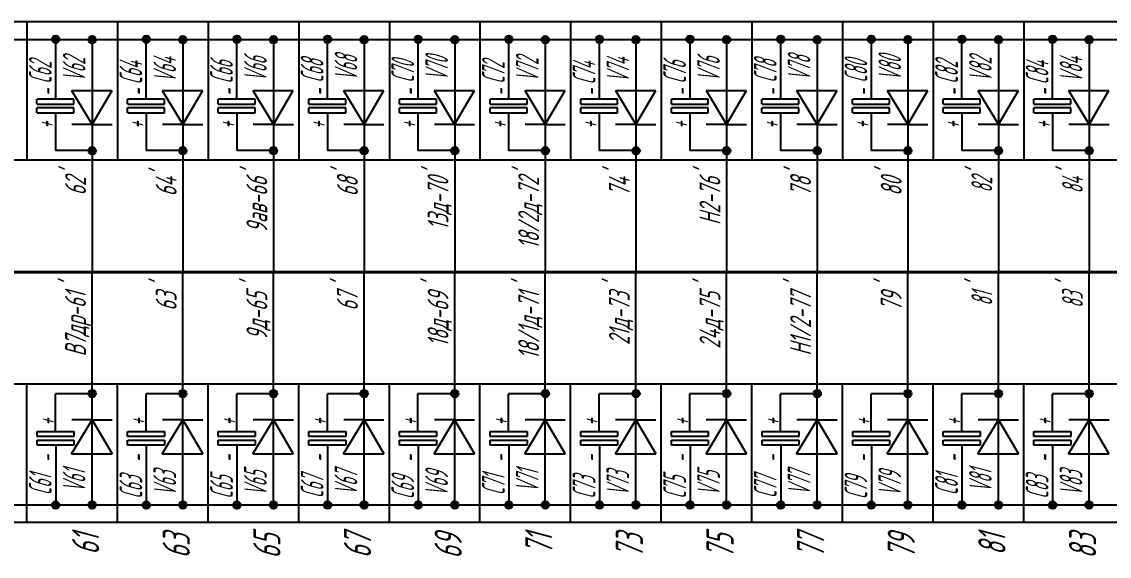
# Model space of a CAD drawing. Header units: millimetres. Extents: x -680 to 9204, y -4430 to 7779.
# Drawn here: x 3771 to 3891, y -97.1 to -38.2 of the extents above; entities that cross this region are included whole.
import ezdxf
from ezdxf.enums import TextEntityAlignment as Align

# ---------------------------------------------------------------- set-up
doc = ezdxf.new("R2010")
doc.units = ezdxf.units.MM
doc.layers.add('ТЕКСТ', color=2, linetype='Continuous')
doc.styles.add('Simplex', font='simplex.shx', dxfattribs={"width": 0.7, "oblique": 15})

msp = doc.modelspace()

# ---------------------------------------------------------------- hatches: boundary and pattern name
h = msp.add_hatch(color=256)
edge = h.paths.add_edge_path()
edge.add_arc((3774.708, -40.125), 0.412, 0, 360)
h = msp.add_hatch(color=256)
edge = h.paths.add_edge_path()
edge.add_arc((3778.736, -40.173), 0.412, 0, 360)
h = msp.add_hatch(color=256)
edge = h.paths.add_edge_path()
edge.add_arc((3784.708, -40.125), 0.412, 0, 360)
h = msp.add_hatch(color=256)
edge = h.paths.add_edge_path()
edge.add_arc((3788.736, -40.173), 0.412, 0, 360)
h = msp.add_hatch(color=256)
edge = h.paths.add_edge_path()
edge.add_arc((3794.708, -40.125), 0.412, 0, 360)
h = msp.add_hatch(color=256)
edge = h.paths.add_edge_path()
edge.add_arc((3798.736, -40.173), 0.412, 0, 360)
h = msp.add_hatch(color=256)
edge = h.paths.add_edge_path()
edge.add_arc((3804.708, -40.125), 0.412, 0, 360)
h = msp.add_hatch(color=256)
edge = h.paths.add_edge_path()
edge.add_arc((3808.736, -40.173), 0.412, 0, 360)
h = msp.add_hatch(color=256)
edge = h.paths.add_edge_path()
edge.add_arc((3814.708, -40.125), 0.412, 0, 360)
h = msp.add_hatch(color=256)
edge = h.paths.add_edge_path()
edge.add_arc((3818.736, -40.173), 0.412, 0, 360)
h = msp.add_hatch(color=256)
edge = h.paths.add_edge_path()
edge.add_arc((3824.708, -40.125), 0.412, 0, 360)
h = msp.add_hatch(color=256)
edge = h.paths.add_edge_path()
edge.add_arc((3828.736, -40.173), 0.412, 0, 360)
h = msp.add_hatch(color=256)
edge = h.paths.add_edge_path()
edge.add_arc((3834.708, -40.125), 0.412, 0, 360)
h = msp.add_hatch(color=256)
edge = h.paths.add_edge_path()
edge.add_arc((3838.736, -40.173), 0.412, 0, 360)
h = msp.add_hatch(color=256)
edge = h.paths.add_edge_path()
edge.add_arc((3844.708, -40.125), 0.412, 0, 360)
h = msp.add_hatch(color=256)
edge = h.paths.add_edge_path()
edge.add_arc((3848.736, -40.173), 0.412, 0, 360)
h = msp.add_hatch(color=256)
edge = h.paths.add_edge_path()
edge.add_arc((3854.708, -40.125), 0.412, 0, 360)
h = msp.add_hatch(color=256)
edge = h.paths.add_edge_path()
edge.add_arc((3858.736, -40.173), 0.412, 0, 360)
h = msp.add_hatch(color=256)
edge = h.paths.add_edge_path()
edge.add_arc((3864.708, -40.125), 0.412, 0, 360)
h = msp.add_hatch(color=256)
edge = h.paths.add_edge_path()
edge.add_arc((3868.736, -40.173), 0.412, 0, 360)
h = msp.add_hatch(color=256)
edge = h.paths.add_edge_path()
edge.add_arc((3874.708, -40.125), 0.412, 0, 360)
h = msp.add_hatch(color=256)
edge = h.paths.add_edge_path()
edge.add_arc((3878.736, -40.173), 0.412, 0, 360)
h = msp.add_hatch(color=256)
edge = h.paths.add_edge_path()
edge.add_arc((3884.708, -40.125), 0.412, 0, 360)
h = msp.add_hatch(color=256)
edge = h.paths.add_edge_path()
edge.add_arc((3888.736, -40.173), 0.412, 0, 360)
h = msp.add_hatch(color=256)
edge = h.paths.add_edge_path()
edge.add_arc((3778.739, -52.416), 0.412, 0, 360)
h = msp.add_hatch(color=256)
edge = h.paths.add_edge_path()
edge.add_arc((3788.739, -52.416), 0.412, 0, 360)
h = msp.add_hatch(color=256)
edge = h.paths.add_edge_path()
edge.add_arc((3798.739, -52.416), 0.412, 0, 360)
h = msp.add_hatch(color=256)
edge = h.paths.add_edge_path()
edge.add_arc((3808.739, -52.416), 0.412, 0, 360)
h = msp.add_hatch(color=256)
edge = h.paths.add_edge_path()
edge.add_arc((3818.739, -52.416), 0.412, 0, 360)
h = msp.add_hatch(color=256)
edge = h.paths.add_edge_path()
edge.add_arc((3828.739, -52.416), 0.412, 0, 360)
h = msp.add_hatch(color=256)
edge = h.paths.add_edge_path()
edge.add_arc((3838.739, -52.416), 0.412, 0, 360)
h = msp.add_hatch(color=256)
edge = h.paths.add_edge_path()
edge.add_arc((3848.739, -52.416), 0.412, 0, 360)
h = msp.add_hatch(color=256)
edge = h.paths.add_edge_path()
edge.add_arc((3858.739, -52.416), 0.412, 0, 360)
h = msp.add_hatch(color=256)
edge = h.paths.add_edge_path()
edge.add_arc((3868.739, -52.416), 0.412, 0, 360)
h = msp.add_hatch(color=256)
edge = h.paths.add_edge_path()
edge.add_arc((3878.739, -52.416), 0.412, 0, 360)
h = msp.add_hatch(color=256)
edge = h.paths.add_edge_path()
edge.add_arc((3888.739, -52.416), 0.412, 0, 360)
h = msp.add_hatch(color=256)
edge = h.paths.add_edge_path()
edge.add_arc((3778.739, -79.206), 0.412, 0, 360)
h = msp.add_hatch(color=256)
edge = h.paths.add_edge_path()
edge.add_arc((3788.739, -79.206), 0.412, 0, 360)
h = msp.add_hatch(color=256)
edge = h.paths.add_edge_path()
edge.add_arc((3798.739, -79.206), 0.412, 0, 360)
h = msp.add_hatch(color=256)
edge = h.paths.add_edge_path()
edge.add_arc((3808.739, -79.206), 0.412, 0, 360)
h = msp.add_hatch(color=256)
edge = h.paths.add_edge_path()
edge.add_arc((3818.739, -79.206), 0.412, 0, 360)
h = msp.add_hatch(color=256)
edge = h.paths.add_edge_path()
edge.add_arc((3828.739, -79.206), 0.412, 0, 360)
h = msp.add_hatch(color=256)
edge = h.paths.add_edge_path()
edge.add_arc((3838.739, -79.206), 0.412, 0, 360)
h = msp.add_hatch(color=256)
edge = h.paths.add_edge_path()
edge.add_arc((3848.739, -79.206), 0.412, 0, 360)
h = msp.add_hatch(color=256)
edge = h.paths.add_edge_path()
edge.add_arc((3858.739, -79.206), 0.412, 0, 360)
h = msp.add_hatch(color=256)
edge = h.paths.add_edge_path()
edge.add_arc((3868.739, -79.206), 0.412, 0, 360)
h = msp.add_hatch(color=256)
edge = h.paths.add_edge_path()
edge.add_arc((3878.739, -79.206), 0.412, 0, 360)
h = msp.add_hatch(color=256)
edge = h.paths.add_edge_path()
edge.add_arc((3888.739, -79.206), 0.412, 0, 360)
h = msp.add_hatch(color=256)
edge = h.paths.add_edge_path()
edge.add_arc((3774.708, -91.497), 0.412, 0, 360)
h = msp.add_hatch(color=256)
edge = h.paths.add_edge_path()
edge.add_arc((3778.736, -91.484), 0.412, 0, 360)
h = msp.add_hatch(color=256)
edge = h.paths.add_edge_path()
edge.add_arc((3784.708, -91.497), 0.412, 0, 360)
h = msp.add_hatch(color=256)
edge = h.paths.add_edge_path()
edge.add_arc((3788.736, -91.484), 0.412, 0, 360)
h = msp.add_hatch(color=256)
edge = h.paths.add_edge_path()
edge.add_arc((3794.708, -91.497), 0.412, 0, 360)
h = msp.add_hatch(color=256)
edge = h.paths.add_edge_path()
edge.add_arc((3798.736, -91.484), 0.412, 0, 360)
h = msp.add_hatch(color=256)
edge = h.paths.add_edge_path()
edge.add_arc((3804.708, -91.497), 0.412, 0, 360)
h = msp.add_hatch(color=256)
edge = h.paths.add_edge_path()
edge.add_arc((3808.736, -91.484), 0.412, 0, 360)
h = msp.add_hatch(color=256)
edge = h.paths.add_edge_path()
edge.add_arc((3814.708, -91.497), 0.412, 0, 360)
h = msp.add_hatch(color=256)
edge = h.paths.add_edge_path()
edge.add_arc((3818.736, -91.484), 0.412, 0, 360)
h = msp.add_hatch(color=256)
edge = h.paths.add_edge_path()
edge.add_arc((3824.708, -91.497), 0.412, 0, 360)
h = msp.add_hatch(color=256)
edge = h.paths.add_edge_path()
edge.add_arc((3828.736, -91.484), 0.412, 0, 360)
h = msp.add_hatch(color=256)
edge = h.paths.add_edge_path()
edge.add_arc((3834.708, -91.497), 0.412, 0, 360)
h = msp.add_hatch(color=256)
edge = h.paths.add_edge_path()
edge.add_arc((3838.736, -91.484), 0.412, 0, 360)
h = msp.add_hatch(color=256)
edge = h.paths.add_edge_path()
edge.add_arc((3844.708, -91.497), 0.412, 0, 360)
h = msp.add_hatch(color=256)
edge = h.paths.add_edge_path()
edge.add_arc((3848.736, -91.484), 0.412, 0, 360)
h = msp.add_hatch(color=256)
edge = h.paths.add_edge_path()
edge.add_arc((3854.708, -91.497), 0.412, 0, 360)
h = msp.add_hatch(color=256)
edge = h.paths.add_edge_path()
edge.add_arc((3858.736, -91.484), 0.412, 0, 360)
h = msp.add_hatch(color=256)
edge = h.paths.add_edge_path()
edge.add_arc((3864.708, -91.497), 0.412, 0, 360)
h = msp.add_hatch(color=256)
edge = h.paths.add_edge_path()
edge.add_arc((3868.736, -91.484), 0.412, 0, 360)
h = msp.add_hatch(color=256)
edge = h.paths.add_edge_path()
edge.add_arc((3874.708, -91.497), 0.412, 0, 360)
h = msp.add_hatch(color=256)
edge = h.paths.add_edge_path()
edge.add_arc((3878.736, -91.484), 0.412, 0, 360)
h = msp.add_hatch(color=256)
edge = h.paths.add_edge_path()
edge.add_arc((3884.708, -91.497), 0.412, 0, 360)
h = msp.add_hatch(color=256)
edge = h.paths.add_edge_path()
edge.add_arc((3888.736, -91.484), 0.412, 0, 360)

# ---------------------------------------------------------------- linework, layer by layer
at = {"color": 30}
for p, q in [((4111.524, -38.191), (3469.054, -38.191)), ((3771.524, -38.191), (3771.524, -53.443)), ((3781.524, -38.191), (3781.524, -53.443)), ((3791.524, -38.191), (3791.524, -53.443)), ((3801.524, -38.191), (3801.524, -53.443)), ((3811.524, -38.191), (3811.524, -53.443)), ((3821.524, -38.191), (3821.524, -53.443)), ((3831.524, -38.191), (3831.524, -53.443)), ((3841.524, -38.191), (3841.524, -53.443)), ((3851.524, -38.191), (3851.524, -53.443)), ((3861.524, -38.191), (3861.524, -53.443)), ((3871.524, -38.191), (3871.524, -53.443)), ((3881.524, -38.191), (3881.524, -53.443)), ((4111.524, -53.443), (3469.054, -53.443)), ((4111.524, -78.179), (3469.054, -78.179)), ((3771.524, -93.43), (3771.524, -78.179)), ((3781.524, -93.43), (3781.524, -78.179)), ((3791.524, -93.43), (3791.524, -78.179)), ((3801.524, -93.43), (3801.524, -78.179)), ((3811.524, -93.43), (3811.524, -78.179)), ((3821.524, -93.43), (3821.524, -78.179)), ((3831.524, -93.43), (3831.524, -78.179)), ((3841.524, -93.43), (3841.524, -78.179)), ((3851.524, -93.43), (3851.524, -78.179)), ((3861.524, -93.43), (3861.524, -78.179)), ((3871.524, -93.43), (3871.524, -78.179)), ((3881.524, -93.43), (3881.524, -78.179)), ((4111.524, -93.43), (3469.054, -93.43))]:
    msp.add_line(p, q, dxfattribs=at)
at = {"color": 0}
for p, q in [((3473.491, -40.134), (4108.736, -40.136)), ((3774.683, -48.243), (3774.683, -52.407)), ((3784.683, -48.243), (3784.683, -52.407)), ((3794.683, -48.243), (3794.683, -52.407)), ((3804.683, -48.243), (3804.683, -52.407)), ((3814.683, -48.243), (3814.683, -52.407)), ((3824.683, -48.243), (3824.683, -52.407)), ((3834.683, -48.243), (3834.683, -52.407)), ((3844.683, -48.243), (3844.683, -52.407)), ((3854.683, -48.243), (3854.683, -52.407)), ((3864.683, -48.243), (3864.683, -52.407)), ((3874.683, -48.243), (3874.683, -52.407)), ((3884.683, -48.243), (3884.683, -52.407)), ((3774.683, -83.379), (3774.683, -79.214)), ((3784.683, -83.379), (3784.683, -79.214)), ((3794.683, -83.379), (3794.683, -79.214)), ((3804.683, -83.379), (3804.683, -79.214)), ((3814.683, -83.379), (3814.683, -79.214)), ((3824.683, -83.379), (3824.683, -79.214)), ((3834.683, -83.379), (3834.683, -79.214)), ((3844.683, -83.379), (3844.683, -79.214)), ((3854.683, -83.379), (3854.683, -79.214)), ((3864.683, -83.379), (3864.683, -79.214)), ((3874.683, -83.379), (3874.683, -79.214)), ((3884.683, -83.379), (3884.683, -79.214)), ((3466.982, -91.487), (4108.736, -91.484))]:
    msp.add_line(p, q, dxfattribs=at)
for p, q in [((3774.708, -46.725), (3774.708, -40.134)), ((3778.736, -40.137), (3778.736, -65.811)), ((3784.708, -46.725), (3784.708, -40.134)), ((3788.736, -40.137), (3788.736, -65.811)), ((3794.708, -46.725), (3794.708, -40.134)), ((3798.736, -40.137), (3798.736, -65.811)), ((3804.708, -46.725), (3804.708, -40.134)), ((3808.736, -40.137), (3808.736, -65.811)), ((3814.708, -46.725), (3814.708, -40.134)), ((3818.736, -40.137), (3818.736, -65.811)), ((3824.708, -46.725), (3824.708, -40.134)), ((3828.736, -40.137), (3828.736, -65.811)), ((3834.708, -46.725), (3834.708, -40.134)), ((3838.736, -40.137), (3838.736, -65.811)), ((3844.708, -46.725), (3844.708, -40.134)), ((3848.736, -40.137), (3848.736, -65.811)), ((3854.708, -46.725), (3854.708, -40.134)), ((3858.736, -40.137), (3858.736, -65.811)), ((3864.708, -46.725), (3864.708, -40.134)), ((3868.736, -40.137), (3868.736, -65.811)), ((3874.708, -46.725), (3874.708, -40.134)), ((3878.736, -40.137), (3878.736, -65.811)), ((3884.708, -46.725), (3884.708, -40.134)), ((3888.736, -40.137), (3888.736, -65.811)), ((3772.643, -47.292), (3772.643, -46.725)), ((3776.714, -46.725), (3772.648, -46.725)), ((3776.467, -45.765), (3778.73, -49.522)), ((3776.467, -45.765), (3780.928, -45.765)), ((3776.714, -47.292), (3776.714, -46.725)), ((3778.73, -49.522), (3780.928, -45.765)), ((3782.643, -47.292), (3782.643, -46.725)), ((3786.714, -46.725), (3782.648, -46.725)), ((3786.467, -45.765), (3788.73, -49.522)), ((3786.467, -45.765), (3790.928, -45.765)), ((3786.714, -47.292), (3786.714, -46.725)), ((3788.73, -49.522), (3790.928, -45.765)), ((3792.643, -47.292), (3792.643, -46.725)), ((3796.714, -46.725), (3792.648, -46.725)), ((3796.467, -45.765), (3798.73, -49.522)), ((3796.467, -45.765), (3800.928, -45.765)), ((3796.714, -47.292), (3796.714, -46.725)), ((3798.73, -49.522), (3800.928, -45.765)), ((3802.643, -47.292), (3802.643, -46.725)), ((3806.714, -46.725), (3802.648, -46.725)), ((3806.467, -45.765), (3808.73, -49.522)), ((3806.467, -45.765), (3810.928, -45.765)), ((3806.714, -47.292), (3806.714, -46.725)), ((3808.73, -49.522), (3810.928, -45.765)), ((3812.643, -47.292), (3812.643, -46.725)), ((3816.714, -46.725), (3812.648, -46.725)), ((3816.467, -45.765), (3818.73, -49.522)), ((3816.467, -45.765), (3820.928, -45.765)), ((3816.714, -47.292), (3816.714, -46.725)), ((3818.73, -49.522), (3820.928, -45.765)), ((3822.643, -47.292), (3822.643, -46.725)), ((3826.714, -46.725), (3822.648, -46.725)), ((3826.467, -45.765), (3828.73, -49.522)), ((3826.467, -45.765), (3830.928, -45.765)), ((3826.714, -47.292), (3826.714, -46.725)), ((3828.73, -49.522), (3830.928, -45.765)), ((3832.643, -47.292), (3832.643, -46.725)), ((3836.714, -46.725), (3832.648, -46.725)), ((3836.467, -45.765), (3838.73, -49.522)), ((3836.467, -45.765), (3840.928, -45.765)), ((3836.714, -47.292), (3836.714, -46.725)), ((3838.73, -49.522), (3840.928, -45.765)), ((3842.643, -47.292), (3842.643, -46.725)), ((3846.714, -46.725), (3842.648, -46.725)), ((3846.467, -45.765), (3848.73, -49.522)), ((3846.467, -45.765), (3850.928, -45.765)), ((3846.714, -47.292), (3846.714, -46.725)), ((3848.73, -49.522), (3850.928, -45.765)), ((3852.643, -47.292), (3852.643, -46.725)), ((3856.714, -46.725), (3852.648, -46.725)), ((3856.467, -45.765), (3858.73, -49.522)), ((3856.467, -45.765), (3860.928, -45.765)), ((3856.714, -47.292), (3856.714, -46.725)), ((3858.73, -49.522), (3860.928, -45.765)), ((3862.643, -47.292), (3862.643, -46.725)), ((3866.714, -46.725), (3862.648, -46.725)), ((3866.467, -45.765), (3868.73, -49.522)), ((3866.467, -45.765), (3870.928, -45.765)), ((3866.714, -47.292), (3866.714, -46.725)), ((3868.73, -49.522), (3870.928, -45.765)), ((3872.643, -47.292), (3872.643, -46.725)), ((3876.714, -46.725), (3872.648, -46.725)), ((3876.467, -45.765), (3878.73, -49.522)), ((3876.467, -45.765), (3880.928, -45.765)), ((3876.714, -47.292), (3876.714, -46.725)), ((3878.73, -49.522), (3880.928, -45.765)), ((3882.643, -47.292), (3882.643, -46.725)), ((3886.714, -46.725), (3882.648, -46.725)), ((3886.467, -45.765), (3888.73, -49.522)), ((3886.467, -45.765), (3890.928, -45.765)), ((3886.714, -47.292), (3886.714, -46.725)), ((3888.73, -49.522), (3890.928, -45.765)), ((3772.643, -48.243), (3772.643, -47.675)), ((3776.714, -47.675), (3772.648, -47.675)), ((3772.653, -47.292), (3776.714, -47.292)), ((3776.714, -48.243), (3776.714, -47.675)), ((3782.643, -48.243), (3782.643, -47.675)), ((3786.714, -47.675), (3782.648, -47.675)), ((3782.653, -47.292), (3786.714, -47.292)), ((3786.714, -48.243), (3786.714, -47.675)), ((3792.643, -48.243), (3792.643, -47.675)), ((3796.714, -47.675), (3792.648, -47.675)), ((3792.653, -47.292), (3796.714, -47.292)), ((3796.714, -48.243), (3796.714, -47.675)), ((3802.643, -48.243), (3802.643, -47.675)), ((3806.714, -47.675), (3802.648, -47.675)), ((3802.653, -47.292), (3806.714, -47.292)), ((3806.714, -48.243), (3806.714, -47.675)), ((3812.643, -48.243), (3812.643, -47.675)), ((3816.714, -47.675), (3812.648, -47.675)), ((3812.653, -47.292), (3816.714, -47.292)), ((3816.714, -48.243), (3816.714, -47.675)), ((3822.643, -48.243), (3822.643, -47.675)), ((3826.714, -47.675), (3822.648, -47.675)), ((3822.653, -47.292), (3826.714, -47.292)), ((3826.714, -48.243), (3826.714, -47.675)), ((3832.643, -48.243), (3832.643, -47.675)), ((3836.714, -47.675), (3832.648, -47.675)), ((3832.653, -47.292), (3836.714, -47.292)), ((3836.714, -48.243), (3836.714, -47.675)), ((3842.643, -48.243), (3842.643, -47.675)), ((3846.714, -47.675), (3842.648, -47.675)), ((3842.653, -47.292), (3846.714, -47.292)), ((3846.714, -48.243), (3846.714, -47.675)), ((3852.643, -48.243), (3852.643, -47.675)), ((3856.714, -47.675), (3852.648, -47.675)), ((3852.653, -47.292), (3856.714, -47.292)), ((3856.714, -48.243), (3856.714, -47.675)), ((3862.643, -48.243), (3862.643, -47.675)), ((3866.714, -47.675), (3862.648, -47.675)), ((3862.653, -47.292), (3866.714, -47.292)), ((3866.714, -48.243), (3866.714, -47.675)), ((3872.643, -48.243), (3872.643, -47.675)), ((3876.714, -47.675), (3872.648, -47.675)), ((3872.653, -47.292), (3876.714, -47.292)), ((3876.714, -48.243), (3876.714, -47.675)), ((3882.643, -48.243), (3882.643, -47.675)), ((3886.714, -47.675), (3882.648, -47.675)), ((3882.653, -47.292), (3886.714, -47.292)), ((3886.714, -48.243), (3886.714, -47.675)), ((3772.653, -48.243), (3776.714, -48.243)), ((3782.653, -48.243), (3786.714, -48.243)), ((3792.653, -48.243), (3796.714, -48.243)), ((3802.653, -48.243), (3806.714, -48.243)), ((3812.653, -48.243), (3816.714, -48.243)), ((3822.653, -48.243), (3826.714, -48.243)), ((3832.653, -48.243), (3836.714, -48.243)), ((3842.653, -48.243), (3846.714, -48.243)), ((3852.653, -48.243), (3856.714, -48.243)), ((3862.653, -48.243), (3866.714, -48.243)), ((3872.653, -48.243), (3876.714, -48.243)), ((3882.653, -48.243), (3886.714, -48.243)), ((3778.73, -49.522), (3776.496, -49.522)), ((3778.73, -49.522), (3780.933, -49.522)), ((3788.73, -49.522), (3786.496, -49.522)), ((3788.73, -49.522), (3790.933, -49.522)), ((3798.73, -49.522), (3796.496, -49.522)), ((3798.73, -49.522), (3800.933, -49.522)), ((3808.73, -49.522), (3806.496, -49.522)), ((3808.73, -49.522), (3810.933, -49.522)), ((3818.73, -49.522), (3816.496, -49.522)), ((3818.73, -49.522), (3820.933, -49.522)), ((3828.73, -49.522), (3826.496, -49.522)), ((3828.73, -49.522), (3830.933, -49.522)), ((3838.73, -49.522), (3836.496, -49.522)), ((3838.73, -49.522), (3840.933, -49.522)), ((3848.73, -49.522), (3846.496, -49.522)), ((3848.73, -49.522), (3850.933, -49.522)), ((3858.73, -49.522), (3856.496, -49.522)), ((3858.73, -49.522), (3860.933, -49.522)), ((3868.73, -49.522), (3866.496, -49.522)), ((3868.73, -49.522), (3870.933, -49.522)), ((3878.73, -49.522), (3876.496, -49.522)), ((3878.73, -49.522), (3880.933, -49.522)), ((3888.73, -49.522), (3886.496, -49.522)), ((3888.73, -49.522), (3890.933, -49.522)), ((3778.736, -52.407), (3774.683, -52.407)), ((3788.736, -52.407), (3784.683, -52.407)), ((3798.736, -52.407), (3794.683, -52.407)), ((3808.736, -52.407), (3804.683, -52.407)), ((3818.736, -52.407), (3814.683, -52.407)), ((3828.736, -52.407), (3824.683, -52.407)), ((3838.736, -52.407), (3834.683, -52.407)), ((3848.736, -52.407), (3844.683, -52.407)), ((3858.736, -52.407), (3854.683, -52.407)), ((3868.736, -52.407), (3864.683, -52.407)), ((3878.736, -52.407), (3874.683, -52.407)), ((3888.736, -52.407), (3884.683, -52.407)), ((3778.736, -91.484), (3778.736, -65.811)), ((3788.736, -91.484), (3788.736, -65.811)), ((3798.736, -91.484), (3798.736, -65.811)), ((3808.736, -91.484), (3808.736, -65.811)), ((3818.736, -91.484), (3818.736, -65.811)), ((3828.736, -91.484), (3828.736, -65.811)), ((3838.736, -91.484), (3838.736, -65.811)), ((3848.736, -91.484), (3848.736, -65.811)), ((3858.736, -91.484), (3858.736, -65.811)), ((3868.736, -91.484), (3868.736, -65.811)), ((3878.736, -91.484), (3878.736, -65.811)), ((3888.736, -91.484), (3888.736, -65.811)), ((3778.736, -79.214), (3774.683, -79.214)), ((3788.736, -79.214), (3784.683, -79.214)), ((3798.736, -79.214), (3794.683, -79.214)), ((3808.736, -79.214), (3804.683, -79.214)), ((3818.736, -79.214), (3814.683, -79.214)), ((3828.736, -79.214), (3824.683, -79.214)), ((3838.736, -79.214), (3834.683, -79.214)), ((3848.736, -79.214), (3844.683, -79.214)), ((3858.736, -79.214), (3854.683, -79.214)), ((3868.736, -79.214), (3864.683, -79.214)), ((3878.736, -79.214), (3874.683, -79.214)), ((3888.736, -79.214), (3884.683, -79.214)), ((3776.467, -85.857), (3778.73, -82.1)), ((3778.73, -82.1), (3776.496, -82.1)), ((3778.73, -82.1), (3780.928, -85.857)), ((3778.73, -82.1), (3780.933, -82.1)), ((3786.467, -85.857), (3788.73, -82.1)), ((3788.73, -82.1), (3786.496, -82.1)), ((3788.73, -82.1), (3790.928, -85.857)), ((3788.73, -82.1), (3790.933, -82.1)), ((3796.467, -85.857), (3798.73, -82.1)), ((3798.73, -82.1), (3796.496, -82.1)), ((3798.73, -82.1), (3800.928, -85.857)), ((3798.73, -82.1), (3800.933, -82.1)), ((3806.467, -85.857), (3808.73, -82.1)), ((3808.73, -82.1), (3806.496, -82.1)), ((3808.73, -82.1), (3810.928, -85.857)), ((3808.73, -82.1), (3810.933, -82.1)), ((3816.467, -85.857), (3818.73, -82.1)), ((3818.73, -82.1), (3816.496, -82.1)), ((3818.73, -82.1), (3820.928, -85.857)), ((3818.73, -82.1), (3820.933, -82.1)), ((3826.467, -85.857), (3828.73, -82.1)), ((3828.73, -82.1), (3826.496, -82.1)), ((3828.73, -82.1), (3830.928, -85.857)), ((3828.73, -82.1), (3830.933, -82.1)), ((3836.467, -85.857), (3838.73, -82.1)), ((3838.73, -82.1), (3836.496, -82.1)), ((3838.73, -82.1), (3840.928, -85.857)), ((3838.73, -82.1), (3840.933, -82.1)), ((3846.467, -85.857), (3848.73, -82.1)), ((3848.73, -82.1), (3846.496, -82.1)), ((3848.73, -82.1), (3850.928, -85.857)), ((3848.73, -82.1), (3850.933, -82.1)), ((3856.467, -85.857), (3858.73, -82.1)), ((3858.73, -82.1), (3856.496, -82.1)), ((3858.73, -82.1), (3860.928, -85.857)), ((3858.73, -82.1), (3860.933, -82.1)), ((3866.467, -85.857), (3868.73, -82.1)), ((3868.73, -82.1), (3866.496, -82.1)), ((3868.73, -82.1), (3870.928, -85.857)), ((3868.73, -82.1), (3870.933, -82.1)), ((3876.467, -85.857), (3878.73, -82.1)), ((3878.73, -82.1), (3876.496, -82.1)), ((3878.73, -82.1), (3880.928, -85.857)), ((3878.73, -82.1), (3880.933, -82.1)), ((3886.467, -85.857), (3888.73, -82.1)), ((3888.73, -82.1), (3886.496, -82.1)), ((3888.73, -82.1), (3890.928, -85.857)), ((3888.73, -82.1), (3890.933, -82.1)), ((3772.648, -83.946), (3772.648, -83.379)), ((3776.714, -83.946), (3772.648, -83.946)), ((3772.653, -83.379), (3776.714, -83.379)), ((3776.714, -83.379), (3776.714, -83.946)), ((3776.714, -83.379), (3776.714, -83.946)), ((3782.648, -83.946), (3782.648, -83.379)), ((3786.714, -83.946), (3782.648, -83.946)), ((3782.653, -83.379), (3786.714, -83.379)), ((3786.714, -83.379), (3786.714, -83.946)), ((3786.714, -83.379), (3786.714, -83.946)), ((3792.648, -83.946), (3792.648, -83.379)), ((3796.714, -83.946), (3792.648, -83.946)), ((3792.653, -83.379), (3796.714, -83.379)), ((3796.714, -83.379), (3796.714, -83.946)), ((3796.714, -83.379), (3796.714, -83.946)), ((3802.648, -83.946), (3802.648, -83.379)), ((3806.714, -83.946), (3802.648, -83.946)), ((3802.653, -83.379), (3806.714, -83.379)), ((3806.714, -83.379), (3806.714, -83.946)), ((3806.714, -83.379), (3806.714, -83.946)), ((3812.648, -83.946), (3812.648, -83.379)), ((3816.714, -83.946), (3812.648, -83.946)), ((3812.653, -83.379), (3816.714, -83.379)), ((3816.714, -83.379), (3816.714, -83.946)), ((3816.714, -83.379), (3816.714, -83.946)), ((3822.648, -83.946), (3822.648, -83.379)), ((3826.714, -83.946), (3822.648, -83.946)), ((3822.653, -83.379), (3826.714, -83.379)), ((3826.714, -83.379), (3826.714, -83.946)), ((3826.714, -83.379), (3826.714, -83.946)), ((3832.648, -83.946), (3832.648, -83.379)), ((3836.714, -83.946), (3832.648, -83.946)), ((3832.653, -83.379), (3836.714, -83.379)), ((3836.714, -83.379), (3836.714, -83.946)), ((3836.714, -83.379), (3836.714, -83.946)), ((3842.648, -83.946), (3842.648, -83.379)), ((3846.714, -83.946), (3842.648, -83.946)), ((3842.653, -83.379), (3846.714, -83.379)), ((3846.714, -83.379), (3846.714, -83.946)), ((3846.714, -83.379), (3846.714, -83.946)), ((3852.648, -83.946), (3852.648, -83.379)), ((3856.714, -83.946), (3852.648, -83.946)), ((3852.653, -83.379), (3856.714, -83.379)), ((3856.714, -83.379), (3856.714, -83.946)), ((3856.714, -83.379), (3856.714, -83.946)), ((3862.648, -83.946), (3862.648, -83.379)), ((3866.714, -83.946), (3862.648, -83.946)), ((3862.653, -83.379), (3866.714, -83.379)), ((3866.714, -83.379), (3866.714, -83.946)), ((3866.714, -83.379), (3866.714, -83.946)), ((3872.648, -83.946), (3872.648, -83.379)), ((3876.714, -83.946), (3872.648, -83.946)), ((3872.653, -83.379), (3876.714, -83.379)), ((3876.714, -83.379), (3876.714, -83.946)), ((3876.714, -83.379), (3876.714, -83.946)), ((3882.648, -83.946), (3882.648, -83.379)), ((3886.714, -83.946), (3882.648, -83.946)), ((3882.653, -83.379), (3886.714, -83.379)), ((3886.714, -83.379), (3886.714, -83.946)), ((3886.714, -83.379), (3886.714, -83.946)), ((3772.648, -84.897), (3772.648, -84.329)), ((3776.714, -84.897), (3772.648, -84.897)), ((3772.653, -84.329), (3776.714, -84.329)), ((3774.708, -84.897), (3774.708, -91.487)), ((3776.714, -84.329), (3776.714, -84.897)), ((3776.714, -84.329), (3776.714, -84.897)), ((3782.648, -84.897), (3782.648, -84.329)), ((3786.714, -84.897), (3782.648, -84.897)), ((3782.653, -84.329), (3786.714, -84.329)), ((3784.708, -84.897), (3784.708, -91.487)), ((3786.714, -84.329), (3786.714, -84.897)), ((3786.714, -84.329), (3786.714, -84.897)), ((3792.648, -84.897), (3792.648, -84.329)), ((3796.714, -84.897), (3792.648, -84.897)), ((3792.653, -84.329), (3796.714, -84.329)), ((3794.708, -84.897), (3794.708, -91.487)), ((3796.714, -84.329), (3796.714, -84.897)), ((3796.714, -84.329), (3796.714, -84.897)), ((3802.648, -84.897), (3802.648, -84.329)), ((3806.714, -84.897), (3802.648, -84.897)), ((3802.653, -84.329), (3806.714, -84.329)), ((3804.708, -84.897), (3804.708, -91.487)), ((3806.714, -84.329), (3806.714, -84.897)), ((3806.714, -84.329), (3806.714, -84.897)), ((3812.648, -84.897), (3812.648, -84.329)), ((3816.714, -84.897), (3812.648, -84.897)), ((3812.653, -84.329), (3816.714, -84.329)), ((3814.708, -84.897), (3814.708, -91.487)), ((3816.714, -84.329), (3816.714, -84.897)), ((3816.714, -84.329), (3816.714, -84.897)), ((3822.648, -84.897), (3822.648, -84.329)), ((3826.714, -84.897), (3822.648, -84.897)), ((3822.653, -84.329), (3826.714, -84.329)), ((3824.708, -84.897), (3824.708, -91.487)), ((3826.714, -84.329), (3826.714, -84.897)), ((3826.714, -84.329), (3826.714, -84.897)), ((3832.648, -84.897), (3832.648, -84.329)), ((3836.714, -84.897), (3832.648, -84.897)), ((3832.653, -84.329), (3836.714, -84.329)), ((3834.708, -84.897), (3834.708, -91.487)), ((3836.714, -84.329), (3836.714, -84.897)), ((3836.714, -84.329), (3836.714, -84.897)), ((3842.648, -84.897), (3842.648, -84.329)), ((3846.714, -84.897), (3842.648, -84.897)), ((3842.653, -84.329), (3846.714, -84.329)), ((3844.708, -84.897), (3844.708, -91.487)), ((3846.714, -84.329), (3846.714, -84.897)), ((3846.714, -84.329), (3846.714, -84.897)), ((3852.648, -84.897), (3852.648, -84.329)), ((3856.714, -84.897), (3852.648, -84.897)), ((3852.653, -84.329), (3856.714, -84.329)), ((3854.708, -84.897), (3854.708, -91.487)), ((3856.714, -84.329), (3856.714, -84.897)), ((3856.714, -84.329), (3856.714, -84.897)), ((3862.648, -84.897), (3862.648, -84.329)), ((3866.714, -84.897), (3862.648, -84.897)), ((3862.653, -84.329), (3866.714, -84.329)), ((3864.708, -84.897), (3864.708, -91.487)), ((3866.714, -84.329), (3866.714, -84.897)), ((3866.714, -84.329), (3866.714, -84.897)), ((3872.648, -84.897), (3872.648, -84.329)), ((3876.714, -84.897), (3872.648, -84.897)), ((3872.653, -84.329), (3876.714, -84.329)), ((3874.708, -84.897), (3874.708, -91.487)), ((3876.714, -84.329), (3876.714, -84.897)), ((3876.714, -84.329), (3876.714, -84.897)), ((3882.648, -84.897), (3882.648, -84.329)), ((3886.714, -84.897), (3882.648, -84.897)), ((3882.653, -84.329), (3886.714, -84.329)), ((3884.708, -84.897), (3884.708, -91.487)), ((3886.714, -84.329), (3886.714, -84.897)), ((3886.714, -84.329), (3886.714, -84.897)), ((3776.467, -85.857), (3780.928, -85.857)), ((3786.467, -85.857), (3790.928, -85.857)), ((3796.467, -85.857), (3800.928, -85.857)), ((3806.467, -85.857), (3810.928, -85.857)), ((3816.467, -85.857), (3820.928, -85.857)), ((3826.467, -85.857), (3830.928, -85.857)), ((3836.467, -85.857), (3840.928, -85.857)), ((3846.467, -85.857), (3850.928, -85.857)), ((3856.467, -85.857), (3860.928, -85.857)), ((3866.467, -85.857), (3870.928, -85.857)), ((3876.467, -85.857), (3880.928, -85.857)), ((3886.467, -85.857), (3890.928, -85.857))]:
    msp.add_line(p, q)
at = {"color": 1, "lineweight": 40}
msp.add_line((3468.445, -65.811), (4108.736, -65.811), dxfattribs=at)
for centre in [(3774.708, -40.125), (3778.736, -40.173), (3784.708, -40.125), (3788.736, -40.173), (3794.708, -40.125), (3798.736, -40.173), (3804.708, -40.125), (3808.736, -40.173), (3814.708, -40.125), (3818.736, -40.173), (3824.708, -40.125), (3828.736, -40.173), (3834.708, -40.125), (3838.736, -40.173), (3844.708, -40.125), (3848.736, -40.173), (3854.708, -40.125), (3858.736, -40.173), (3864.708, -40.125), (3868.736, -40.173), (3874.708, -40.125), (3878.736, -40.173), (3884.708, -40.125), (3888.736, -40.173), (3778.739, -52.416), (3788.739, -52.416), (3798.739, -52.416), (3808.739, -52.416), (3818.739, -52.416), (3828.739, -52.416), (3838.739, -52.416), (3848.739, -52.416), (3858.739, -52.416), (3868.739, -52.416), (3878.739, -52.416), (3888.739, -52.416), (3778.739, -79.206), (3788.739, -79.206), (3798.739, -79.206), (3808.739, -79.206), (3818.739, -79.206), (3828.739, -79.206), (3838.739, -79.206), (3848.739, -79.206), (3858.739, -79.206), (3868.739, -79.206), (3878.739, -79.206), (3888.739, -79.206), (3774.708, -91.497), (3778.736, -91.484), (3784.708, -91.497), (3788.736, -91.484), (3794.708, -91.497), (3798.736, -91.484), (3804.708, -91.497), (3808.736, -91.484), (3814.708, -91.497), (3818.736, -91.484), (3824.708, -91.497), (3828.736, -91.484), (3834.708, -91.497), (3838.736, -91.484), (3844.708, -91.497), (3848.736, -91.484), (3854.708, -91.497), (3858.736, -91.484), (3864.708, -91.497), (3868.736, -91.484), (3874.708, -91.497), (3878.736, -91.484), (3884.708, -91.497), (3888.736, -91.484)]:
    msp.add_circle(centre, 0.412)

# ---------------------------------------------------------------- texts
at = {"layer": 'ТЕКСТ', "style": 'Simplex', "oblique": 15}
for s, width, p in [('V62', 0.45, (3777.993, -44.849)), ('V64', 0.45, (3787.993, -44.929)), ('V66', 0.45, (3797.993, -44.828)), ('С68', 0.45, (3804.259, -44.902)), ('V68', 0.45, (3807.993, -44.729)), ('V70', 0.45, (3817.993, -44.73)), ('V72', 0.45, (3827.993, -44.849)), ('V74', 0.45, (3837.993, -44.929)), ('V76', 0.45, (3847.993, -44.828)), ('С78', 0.45, (3854.259, -44.902)), ('V78', 0.45, (3857.993, -44.729)), ('V80', 0.45, (3867.993, -44.73)), ('V82', 0.45, (3877.993, -44.849)), ('V84', 0.45, (3887.993, -44.929)), ('С62', 0.45, (3774.259, -45.022)), ('С64', 0.45, (3784.259, -45.102)), ('С66', 0.45, (3794.259, -45.001)), ('С70', 0.45, (3814.259, -44.903)), ('С72', 0.45, (3824.259, -45.022)), ('С74', 0.45, (3834.259, -45.102)), ('С76', 0.45, (3844.259, -45.001)), ('С80', 0.45, (3864.259, -44.903)), ('С82', 0.45, (3874.259, -45.022)), ('С84', 0.45, (3884.259, -45.102)), ('-', 0.45, (3774.881, -46.474)), ('-', 0.45, (3784.881, -46.474)), ('-', 0.45, (3794.881, -46.474)), ('-', 0.45, (3804.881, -46.474)), ('-', 0.45, (3814.881, -46.474)), ('-', 0.45, (3824.881, -46.474)), ('-', 0.45, (3834.881, -46.474)), ('-', 0.45, (3844.881, -46.474)), ('-', 0.45, (3854.881, -46.474)), ('-', 0.45, (3864.881, -46.474)), ('-', 0.45, (3874.881, -46.474)), ('-', 0.45, (3884.881, -46.474)), ('+', 0.45, (3774.76, -50.086)), ('+', 0.45, (3784.76, -50.086)), ('+', 0.45, (3794.76, -50.086)), ('+', 0.45, (3804.76, -50.086)), ('+', 0.45, (3814.76, -50.086)), ('+', 0.45, (3824.76, -50.086)), ('+', 0.45, (3834.76, -50.086)), ('+', 0.45, (3844.76, -50.086)), ('+', 0.45, (3854.76, -50.086)), ('+', 0.45, (3864.76, -50.086)), ('+', 0.45, (3874.76, -50.086)), ('+', 0.45, (3884.76, -50.086)), ("'", 0.6, (3777.998, -55.245)), ("'", 0.6, (3787.925, -55.41)), ("'", 0.6, (3797.998, -55.245)), ("'", 0.6, (3807.998, -55.245)), ("'", 0.6, (3817.998, -55.245)), ("'", 0.6, (3827.998, -55.245)), ("'", 0.6, (3837.998, -55.245)), ("'", 0.6, (3847.998, -55.245)), ("'", 0.6, (3857.998, -55.245)), ("'", 0.6, (3867.998, -55.245)), ("'", 0.6, (3877.998, -55.245)), ("'", 0.6, (3887.998, -55.245)), ("'", 0.6, (3777.925, -67.62)), ("'", 0.6, (3787.925, -67.62)), ("'", 0.6, (3797.925, -67.62)), ("'", 0.6, (3807.925, -67.62)), ("'", 0.6, (3817.925, -67.62)), ("'", 0.6, (3827.925, -67.62)), ("'", 0.6, (3837.925, -67.62)), ("'", 0.6, (3847.925, -67.62)), ("'", 0.6, (3857.925, -67.62)), ("'", 0.6, (3867.925, -67.62)), ("'", 0.6, (3877.925, -67.62)), ("'", 0.6, (3887.925, -67.62)), ('+', 0.45, (3774.881, -82.823)), ('+', 0.45, (3784.881, -82.823)), ('+', 0.45, (3794.881, -82.823)), ('+', 0.45, (3804.881, -82.823)), ('+', 0.45, (3814.881, -82.823)), ('+', 0.45, (3824.881, -82.823)), ('+', 0.45, (3834.881, -82.823)), ('+', 0.45, (3844.881, -82.823)), ('+', 0.45, (3854.881, -82.823)), ('+', 0.45, (3864.881, -82.823)), ('+', 0.45, (3874.881, -82.823)), ('+', 0.45, (3884.881, -82.823)), ('-', 0.45, (3774.881, -86.857)), ('-', 0.45, (3784.881, -86.857)), ('-', 0.45, (3794.881, -86.857)), ('-', 0.45, (3804.881, -86.857)), ('-', 0.45, (3814.881, -86.857)), ('-', 0.45, (3824.881, -86.857)), ('-', 0.45, (3834.881, -86.857)), ('-', 0.45, (3844.881, -86.857)), ('-', 0.45, (3854.881, -86.857)), ('-', 0.45, (3864.881, -86.857)), ('-', 0.45, (3874.881, -86.857)), ('-', 0.45, (3884.881, -86.857)), ('V61', 0.45, (3777.993, -90.126)), ('V63', 0.45, (3787.993, -90.518)), ('V65', 0.45, (3797.993, -90.518)), ('V67', 0.45, (3807.993, -90.451)), ('V69', 0.45, (3817.993, -90.567)), ('V71', 0.45, (3827.993, -90.126)), ('V73', 0.45, (3837.993, -90.518)), ('V75', 0.45, (3847.993, -90.518)), ('V77', 0.45, (3857.993, -90.451)), ('V79', 0.45, (3867.993, -90.567)), ('V81', 0.45, (3877.993, -90.126)), ('V83', 0.45, (3887.993, -90.518)), ('С61', 0.45, (3774.259, -90.392)), ('С63', 0.45, (3784.259, -90.784)), ('С65', 0.45, (3794.259, -90.784)), ('С67', 0.45, (3804.259, -90.717)), ('С69', 0.45, (3814.259, -90.833)), ('С71', 0.45, (3824.259, -90.392)), ('С73', 0.45, (3834.259, -90.784)), ('С75', 0.45, (3844.259, -90.784)), ('С77', 0.45, (3854.259, -90.717)), ('С79', 0.45, (3864.259, -90.833)), ('С81', 0.45, (3874.259, -90.392)), ('С83', 0.45, (3884.259, -90.784))]:
    msp.add_text(s, height=2.5, rotation=90, dxfattribs=dict(at, width=width)).set_placement(p)
for s, height, width, p in [('62', 2.3, 0.6, (3778.052, -55.327)), ('64', 2.3, 0.6, (3788.052, -55.327)), ('9ав-66', 2.3, 0.6, (3798.052, -55.327)), ('68', 2.3, 0.6, (3808.052, -55.327)), ('13д-70', 2.3, 0.6, (3818.052, -55.327)), ('18/2д-72', 2.3, 0.6, (3828.052, -55.327)), ('74', 2.3, 0.6, (3838.052, -55.327)), ('Н2-76', 2.3, 0.6, (3848.052, -55.327)), ('78', 2.3, 0.6, (3858.052, -55.327)), ('80', 2.3, 0.6, (3868.052, -55.327)), ('82', 2.3, 0.5, (3878.052, -55.327)), ('84', 2.3, 0.5, (3888.052, -55.327)), ('В7др-61', 2.3, 0.6, (3778.052, -68.015)), ('63', 2.3, 0.6, (3788.052, -68.015)), ('9д-65', 2.3, 0.6, (3798.052, -68.015)), ('67', 2.3, 0.6, (3808.052, -68.015)), ('18д-69', 2.3, 0.6, (3818.052, -68.015)), ('18/1д-71', 2.3, 0.6, (3828.052, -68.015)), ('21д-73', 2.3, 0.6, (3838.052, -68.015)), ('24д-75', 2.3, 0.6, (3848.052, -68.015)), ('Н1/2-77', 2.3, 0.6, (3858.052, -68.015)), ('79', 2.3, 0.6, (3868.052, -68.015)), ('81', 2.3, 0.5, (3878.052, -68.015)), ('83', 2.3, 0.5, (3888.052, -68.015)), ('61', 3, 0.6, (3779.514, -94.685)), ('63', 3, 0.6, (3789.514, -94.685)), ('65', 3, 0.6, (3799.514, -94.685)), ('67', 3, 0.6, (3809.514, -94.685)), ('69', 3, 0.6, (3819.514, -94.685)), ('71', 3, 0.6, (3829.514, -94.685)), ('73', 3, 0.6, (3839.514, -94.685)), ('75', 3, 0.6, (3849.514, -94.685)), ('77', 3, 0.6, (3859.514, -94.685)), ('79', 3, 0.6, (3869.514, -94.685)), ('81', 3, 0.6, (3879.514, -94.685)), ('83', 3, 0.6, (3889.514, -94.685))]:
    msp.add_text(s, height=height, rotation=90, dxfattribs=dict(at, width=width)).set_placement(p, align=Align.RIGHT)

doc.saveas('drawing.dxf')
